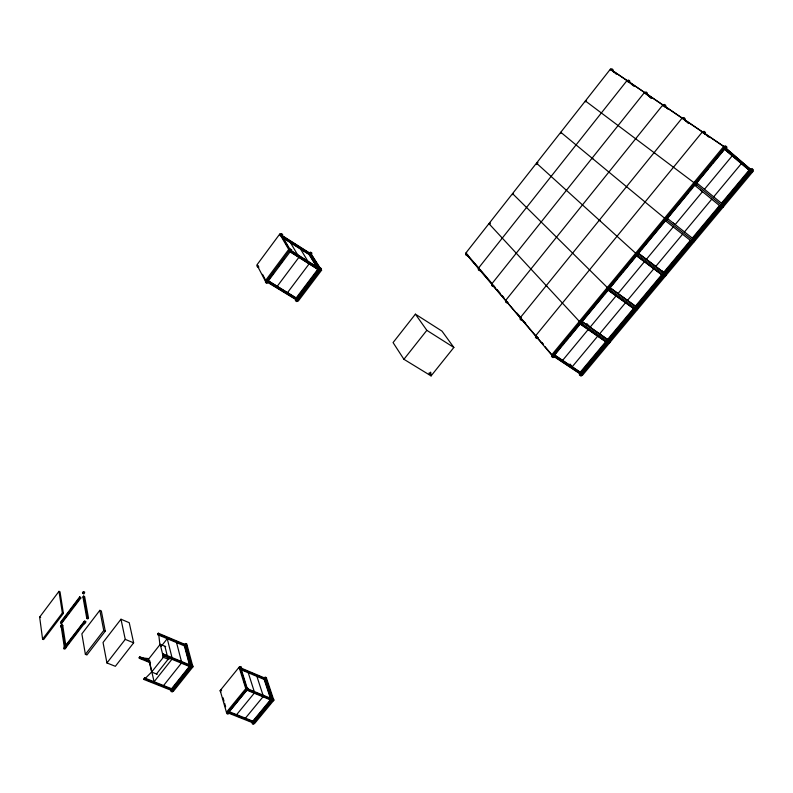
<?xml version="1.0" encoding="UTF-8"?>
<svg xmlns="http://www.w3.org/2000/svg" width="793" height="793" viewBox="0 0 793 793"><rect width="100%" height="100%" fill="white"/><g stroke="black" fill="none" stroke-linecap="round" stroke-linejoin="round"><path stroke-width="1.19" d="M750.009 170.128L750.009 170.753M84.524 622.931C84.99 624.973 86.804 620.195 85.228 621.474M83.324 593.541C83.681 595.394 85.515 591.291 84.177 591.984M634.539 308.279L634.539 308.854M606.784 341.476L606.784 342.021M720.45 205.476L720.44 206.101M163.715 655.097L163.031 657.248L163.517 657.02M62.27 626.837L62.706 625.34L66.126 647.425L64.828 649.18M84.375 622.594L84.653 620.85L64.322 647.078L63.896 648.922L65.085 646.969L61.685 624.884L60.962 625.092L60.615 626.916L61.705 624.973L61.071 625.816L64.431 647.822L84.157 621.97C82.194 620.86 85.644 624.874 82.868 624.527M262.533 274.338L266.319 281.565L289.762 250.092L280.772 234.708L279.751 234.054L256.902 264.931L265.268 280.92L298.287 301.023L321.601 270.175L311.025 253.929L319.976 268.53M265.268 280.92L288.721 249.428L279.751 234.054M269.313 278.66L274.408 271.811M278.779 265.942L283.884 259.103M268.143 281.158L290.228 251.609L318.796 269.927L297.018 298.763L267.856 280.613L297.732 298.832M277.213 286.323L299.04 257.16M39.65 617.103L58.979 591.35L60.01 591.786L63.4 613.405L43.635 639.555L42.584 639.128L39.65 617.103L40.681 617.519M287.522 292.607L309.31 263.633M296.205 297.9L317.963 269.075M318.469 269.402L295.948 299.229L269.144 282.903M297.999 299.437L319.857 270.492M42.584 639.128L62.36 612.979L58.979 591.35M79.746 596.842L60.526 622.237L60.635 622.951L61.636 623.357L80.876 597.972L79.746 596.842L79.865 597.545L60.635 622.951M68.922 612.88L61.527 622.644L61.636 623.357M73.352 607.032L78.527 600.192M82.948 596.941L83.602 596.088L84.613 596.514L88.499 618.054L87.835 618.927L86.814 618.5L82.948 596.941L83.959 597.367M62.082 626.222L62.25 625.211M86.814 618.5L87.468 617.628L83.602 596.088M65.353 647.485L69.001 642.707M72.649 637.919L78.487 630.266M65.462 648.238L84.454 623.357M99.849 610.332L81.867 633.845L85.386 654.364L86.903 654.968L105.261 631.129L101.335 610.957L99.849 610.332L103.744 630.504L85.386 654.364M120.982 619.224L103.04 642.469L106.936 662.958L115.342 666.308L133.64 642.836L129.229 622.693L120.982 619.224L125.254 639.376L106.936 662.958M150.551 662.869L139.36 658.319L139.201 657.605L139.836 656.792L149.897 660.896M172.983 689.286L144.534 677.946L143.89 678.768L144.048 679.512L173.449 691.209L192.927 666.854L187.138 645.343L158.322 633.21L157.688 634.023L157.857 634.727L184.65 645.998M139.36 658.319L139.836 656.792M157.857 634.727L158.322 633.21M415.403 314.157L393.07 342.586L403.915 359.288L431.075 375.902L453.854 347.463L441.998 331.127L415.403 314.157L426.832 330.334L453.854 347.463M610.362 69.179L724.723 147.191L552.602 355.621L551.631 354.977L465.63 253.294L610.362 69.179L723.791 146.388L751.199 169.9M64.322 647.078L66.116 647.385L65.432 647.385M165.717 646.612L160.226 644.332L148.707 658.973L151.711 672.067L157.272 674.308M161.296 646.226L167.244 638.672L172.012 657.595M162.763 654.849L163.417 654.017L191.797 665.733A1.17 0.545 -66.7 0 1 192.669 665.743A1.17 0.545 -66.7 0 1 192.025 667.379A1.17 0.545 -66.7 0 1 191.311 666.953M144.048 679.512L144.534 677.946M163.417 654.017L162.942 655.583L191.341 667.28M145.397 678.293L151.622 672.028L163.388 657.298L160.226 644.332M403.915 359.288L426.832 330.334M156.469 673.981L168.136 659.251L164.914 646.285M172.309 658.785L154.1 681.762L149.401 661.332M163.576 685.539L181.766 662.68M171.575 688.73L189.745 665.971L184.392 645.889M190.865 665.347L171.397 689.722L171.575 690.465L191.063 666.08L185.304 644.57L184.66 645.373L190.409 666.893M172.517 690.832L191.995 666.467M428.805 374.514L430.718 372.115L431.075 375.902L429.082 372.938M252.58 722.701L226.441 712.292L220.176 690.544L239.089 667.23L266.716 678.867L273.843 700.239L254.603 723.503L253.73 723.157L272.207 700.814M226.441 712.292L245.771 688.651L239.089 667.23M227.333 712.649L246.653 689.018L239.962 667.597M231.001 708.605L245.889 690.406M229.088 711.658L246.326 690.594M264.604 679.621L265.239 678.848L271.87 698.792L247.317 688.661L241.052 668.668L240.418 669.451L265.457 679.978M236.621 714.662L254.622 692.725M245.414 718.171L263.395 696.343L256.892 676.37M551.631 354.977L723.791 146.388M569.503 335.667L571.059 333.784M573.398 330.959L574.955 329.075M584.54 317.458L586.077 315.604M625.816 267.479L627.372 265.596M629.711 262.761L631.278 260.877M644.788 244.512L646.325 242.648M716.188 158.055L717.734 156.191M560.651 347.304L554.426 354.838L581.388 373.047L606.913 342.507L580.109 323.752L569.989 336.004M562.207 345.421L564.547 342.596M566.103 340.712L568.432 337.887M581.953 321.512L602.67 296.433M604.207 294.58L608.043 289.931M609.926 287.661L616.944 279.166M619.274 276.331L620.84 274.447M622.396 272.554L636.432 255.564L662.879 275.567L636.541 307.069L609.44 287.314M638.335 253.254L639.882 251.391M641.418 249.527L665.277 220.652L691.526 241.3L664.772 273.307L637.859 252.898L664.772 273.307M665.327 220.662A1.527 0.872 -50.5 0 0 667.111 220.216A1.527 0.872 -50.5 0 0 667.21 218.382L688.324 192.739M690.673 189.894L692.239 188M708.149 168.74L696.561 182.777L722.592 204.148L750.218 171.1L724.643 149.203L696.789 182.915M709.695 166.877L711.242 165.003M712.788 163.13L724.376 149.094M582.052 321.809L608.172 290.188L607.567 289.584L634.678 309.3L608.756 340.316L581.467 321.175L608.756 340.316M610.055 287.909L636.591 255.792L662.879 275.567M638.504 253.473L665.466 220.831M667.409 218.481L694.817 185.304M252.838 721.124L270.79 699.396L264.178 679.442M252.63 722.076L271.226 699.575M271.464 700.298L246.901 690.178L228.86 712.223L253.502 722.036L271.464 700.298L264.376 678.917M562.663 360.319L588.297 329.412M590.141 327.182L616.171 295.789M618.044 293.529L644.491 261.631M646.394 259.331L673.257 226.927M704.462 189.279L732.217 155.815M597.833 336.004L572.268 366.703L569.969 364.017M599.667 333.794L625.627 302.609M627.501 300.369L653.868 268.698M655.771 266.408L682.565 234.232M684.488 231.913L711.717 199.212M713.68 196.862L741.346 163.626M580.347 372.076L605.852 341.555M607.686 339.354L633.587 308.358M635.461 306.128L661.768 274.636M690.386 240.378L663.662 272.366L661.877 270.77M692.319 238.078L719.469 205.575M721.432 203.236L749.028 170.208M580.823 372.383L606.328 341.872M608.162 339.682L634.053 308.695M636.541 307.069L635.927 306.465L662.224 274.983M664.128 272.723L690.852 240.745L691.526 241.3M720.906 204.782L692.775 238.435L693.449 239L720.639 206.487L694.113 184.779M725.833 148.271L750.465 169.405L721.878 203.613L722.592 204.148M607.993 342.992L581.438 374.752L582.379 375.376L753.003 171.457L752.111 170.683M609.569 341.119L635.748 309.805M637.324 307.922L692.636 241.796M694.192 239.932L721.739 207.003M751.328 171.615L722.522 206.061L723.424 206.804M721.65 204.049L722.264 203.92M692.537 238.881L693.151 238.752M663.9 273.159L664.484 273.04M635.699 306.901L636.293 306.792M608.033 340.167L608.528 340.009M159.849 644.194L158.769 634.896M580.615 372.829L581.18 372.72M140.827 657.764L148.529 658.587M228.652 711.48L254.137 721.65M144.703 678.689L173.161 690.029M147.3 680.126L151.85 681.94M156.399 683.744L159.819 685.112M164.369 686.916L167.779 688.284M230.248 713.155L233.608 714.493M238.078 716.277L241.439 717.615M248.159 720.292L251.51 721.63M61.705 624.973L62.716 625.38M139.994 657.506L148.945 661.154M139.201 657.605L142.562 658.963M147.032 660.787L150.383 662.155M220.176 690.544L221.049 690.901M163.388 657.298L168.939 659.578M62.36 612.979L63.4 613.405M163.596 654.75L192.927 666.854M245.771 688.651L246.653 689.018M247.803 689.494L271.83 699.406M272.98 699.882L273.843 700.239M103.744 630.504L105.261 631.129M125.254 639.376L133.64 642.836M163.903 655.315L167.303 656.723M169.573 657.655L176.512 660.519M179.793 661.868L190.013 666.08M248.189 690.079L253.552 692.289M256.714 693.588L266.765 697.731M267.618 698.088L270.79 699.396M87.468 617.628L88.499 618.054M158.501 633.914L186.414 645.661M240.18 668.301L266.091 679.205M159.918 634.965L162.149 635.907M165.499 637.314L175.54 641.537M242.4 669.669L246.792 671.522M253.383 674.298L256.684 675.686M258.885 676.607L262.176 677.995M79.865 597.545L80.876 597.972M290.02 251.807L318.796 269.927M290.496 250.221L319.252 268.361L310.341 253.8L309.577 254.821L317.2 267.32M288.721 249.428L289.762 250.092M290.793 250.737L319.559 268.886M320.59 269.531L321.601 270.175M284.162 238.386L289.395 241.706M291.487 243.025L307.169 252.987M282.328 237.533L310.569 255.455M281.812 235.372L309.984 253.264M281.059 235.214L311.332 254.434M581.388 373.047L554.495 355.165L580.198 324.05L606.913 342.507M554.029 356.285L579.921 373.463M553.633 356.305L580.407 374.068M537 337.184L537.961 337.828M536.474 336.569L535.513 335.925L702.429 131.846L703.341 132.629M521.13 318.429L520.188 317.795L682.149 118.048L683.051 118.821M521.625 319.024L525.759 323.425M506.509 301.152L505.577 300.527L662.869 104.924L663.761 105.687M506.985 301.717L507.916 302.351A1.338 0.714 -55.7 0 1 506.489 302.539M493.018 285.212L495.466 287.641M479.24 268.936L478.338 268.321L627.035 80.539L627.907 81.273M479.676 269.451L480.578 270.066M747.422 167.313L750.465 169.405M747.105 167.244L750.128 169.325M748.067 168.057L750.039 169.415M465.63 253.294L491.045 282.883M466.928 254.384L478.913 268.103M750.218 171.1L724.832 149.481M580.159 322.255L488.924 223.656L489.806 224.28M581.14 322.939L609.708 342.715M546.159 285.758L547.101 286.412M608.152 288.355L512.546 193.611M609.133 289.068L637.473 309.538M608.172 290.188L634.678 309.3M608.479 286.62L635.927 306.465M585.393 100.949L694.866 183.342M700.586 190.211L702.499 191.658L675.19 224.588L673.356 223.071M665.674 275.835L635.639 253.195L536.484 163.15L537.357 163.814M719.925 205.952L720.639 206.487M599.31 220.206L600.242 220.91M667.21 218.303L693.449 239M665.496 218.918L560.77 132.262M666.457 219.671L694.321 241.587M592.074 158.174L592.966 158.878M654.106 152.623L655.018 153.376M695.818 184.125L721.571 205.278M628.472 81.659L633.944 86.298M611.76 70.28L616.389 74.195M612.156 70.696L614.02 72.282M664.385 106.113L668.013 109.196M645.403 93.177L644.521 92.434L491.65 284.053L543.393 344.737M645.998 93.594L651.539 98.302M646.612 94.317L651.271 98.273M683.715 119.267L684.617 120.04A1.497 0.793 -49 0 0 685.063 118.653A1.497 0.793 -49 0 0 683.972 118.544M684.894 120.387L688.572 123.53M704.035 133.105L708.694 137.09M586.77 323.564L589.298 326.28M481.361 270.988L491.462 282.923M496.993 289.455L500.066 293.073M502.365 295.789L503.892 297.603M517.026 313.096L520.813 317.587M541.926 342.507L543.512 344.38M544.92 346.551L552.602 355.621M312.482 258.577L316.932 265.873M309.082 254.503L317.329 268.034M300.577 249.111L308.685 262.592M290.486 242.708L298.426 256.129M282.09 235.858L289.891 249.2M296.721 298.208L297.018 298.763M257.933 265.566L258.201 266.081M318.806 269.471L318.776 269.293A1.328 0.565 -58.3 0 0 319.48 269.858A1.328 0.565 -58.3 0 0 320.412 267.975A1.328 0.565 -58.3 0 0 319.153 268.5M265.863 678.511L272.604 698.752M265.853 681.147L269.362 691.714M248.259 672.742L254.246 691.555M240.854 669.629L246.742 688.453M243.729 680.037L244.829 683.566M253.274 721.303L253.502 722.036M223.031 697.771L224.022 701.2M224.627 703.302L225.638 706.801M186.216 644.957L191.678 665.268M176.542 642.588L181.458 661.501M662.72 275.112L662.7 274.784A1.477 0.872 -51.3 0 0 663.553 275.677A1.477 0.872 -51.3 0 0 664.94 274.14A1.477 0.872 -51.3 0 0 664.137 273.189M691.347 240.834L691.337 240.666A1.497 0.882 -49.9 0 0 692.477 241.28A1.497 0.882 -49.9 0 0 693.667 239.476A1.497 0.882 -49.9 0 0 692.358 239.109M272.861 699.02A1.13 0.585 -67.6 0 1 273.664 699.307A1.13 0.585 -67.6 0 1 273.01 700.814A1.13 0.585 -67.6 0 1 272.286 700.338M271.593 699.257A1.13 0.585 -67.6 0 1 272.713 698.643A1.13 0.585 -67.6 0 1 272.217 700.397A1.13 0.585 -67.6 0 1 271.434 699.793M247.277 688.711A1.14 0.575 -67.3 0 1 248.209 688.661A1.14 0.575 -67.3 0 1 247.624 690.277A1.14 0.575 -67.3 0 1 246.861 689.851A1.14 0.575 -67.3 0 1 245.969 689.484M246.236 688.572A1.14 0.575 -67.3 0 1 247.287 688.165A1.14 0.575 -67.3 0 1 246.792 689.851M265.833 677.609A1.1 0.565 -67.1 0 1 266.527 677.965A1.1 0.565 -67.1 0 1 265.933 679.373M264.347 678.421A1.1 0.565 -67 0 1 265.298 677.113A1.1 0.565 -67 0 1 265.536 678.352A1.1 0.565 -67 0 1 264.475 679.095M240.576 667.319A1.12 0.555 -66.8 0 1 241.508 667.389A1.12 0.555 -66.8 0 1 240.685 668.975M239.288 668.122A1.12 0.555 -66.8 0 1 239.982 666.665A1.12 0.555 -66.8 0 1 240.636 667.151A1.12 0.555 -66.8 0 1 239.892 668.568M254.236 722.165A1.13 0.575 -68.2 0 1 253.958 723.89A1.13 0.575 -68.2 0 1 253.056 723.603A1.13 0.575 -68.2 0 1 252.194 723.087A1.13 0.575 -68.2 0 1 253.314 721.779A1.13 0.575 -68.2 0 1 253.076 723.563M228.741 712.005A1.14 0.565 -67.9 0 1 228.394 713.789A1.14 0.565 -67.9 0 1 227.561 713.333M227.849 711.648A1.14 0.565 -67.8 0 1 227.67 713.204A1.14 0.565 -67.8 0 1 226.699 713.462A1.14 0.565 -67.8 0 1 227.194 711.817M220.851 691.932A1.11 0.545 -67.3 0 1 220.553 690.683A1.11 0.545 -67.3 0 1 221.643 690.049M173.052 689.811A1.17 0.535 -67.2 0 1 172.636 691.655A1.17 0.535 -67.2 0 1 171.873 691.119M185.958 644.362A1.15 0.525 -66.2 0 1 186.88 644.243A1.15 0.525 -66.2 0 1 186.157 645.908M320.788 268.49A1.328 0.575 -58.3 0 1 321.433 268.896A1.328 0.575 -58.3 0 1 320.57 270.443A1.328 0.575 -58.3 0 1 319.748 270.354M290.644 250.033A1.338 0.545 -58.4 0 1 291.636 249.845A1.338 0.545 -58.4 0 1 290.892 251.54A1.338 0.545 -58.4 0 1 289.96 251.589M289.048 250.291A1.348 0.545 -58.4 0 1 290.416 248.923A1.348 0.545 -58.4 0 1 290.069 250.618A1.348 0.545 -58.4 0 1 288.92 250.935M311.272 252.888A1.299 0.545 -58.2 0 1 311.818 253.433A1.299 0.545 -58.2 0 1 310.826 254.94M309.389 253.344A1.299 0.545 -58.2 0 1 310.549 252.164A1.299 0.545 -58.2 0 1 310.668 253.254A1.299 0.545 -58.2 0 1 309.508 254.434M281.902 234.421A1.308 0.525 -58.3 0 1 282.615 234.579A1.308 0.525 -58.3 0 1 281.882 236.106M280.008 235.124A1.308 0.525 -58.3 0 1 281.128 233.608A1.308 0.525 -58.3 0 1 281.485 234.431A1.308 0.525 -58.3 0 1 280.325 235.838M297.91 299.258A1.308 0.565 -59 0 1 297.474 301.082A1.308 0.565 -59 0 1 296.453 300.973M267.826 281.039A1.328 0.545 -59.1 0 1 268.093 281.902A1.328 0.545 -59.1 0 1 267.063 283.299A1.328 0.545 -59.1 0 1 266.567 282.714M258.934 267.053A1.299 0.515 -59 0 1 258.161 266.835M258.112 266.21A1.299 0.515 -59 0 1 257.18 266.597A1.299 0.515 -59 0 1 257.517 265.239M637.294 307.625A1.457 0.872 -52.6 0 1 637.166 309.468A1.457 0.872 -52.6 0 1 635.48 309.785M635.59 307.079A1.457 0.872 -52.7 0 1 636.72 307.793A1.457 0.872 -52.7 0 1 635.223 309.448A1.457 0.872 -52.7 0 1 634.648 308.11M609.639 287.76A1.477 0.852 -53.1 0 1 609.748 289.623A1.477 0.852 -53.1 0 1 608.003 289.822M608.618 287.076A1.477 0.852 -53.1 0 1 608.816 288.89A1.477 0.852 -53.1 0 1 607.041 289.128M607.041 288.85A1.477 0.852 -53.1 0 1 607.2 288.295M609.52 340.841A1.437 0.862 -54 0 1 609.371 342.695A1.437 0.862 -54 0 1 607.735 342.972M607.825 340.286A1.437 0.862 -54.1 0 1 608.915 341.02A1.437 0.862 -54.1 0 1 607.488 342.665A1.437 0.862 -54.1 0 1 606.873 341.386M581.656 321.641A1.457 0.843 -54.4 0 1 581.874 323.336A1.457 0.843 -54.4 0 1 580.139 323.96M580.099 321.165A1.457 0.843 -54.4 0 1 581.239 321.482A1.457 0.843 -54.4 0 1 580.397 323.217A1.457 0.843 -54.4 0 1 579.118 323.187M579.277 322.087A1.457 0.843 -54.4 0 1 579.643 321.561M665.505 273.892A1.477 0.872 -51.3 0 1 665.406 275.726A1.477 0.872 -51.3 0 1 663.672 276.083M637.939 253.354A1.497 0.862 -51.7 0 1 638.355 254.989A1.497 0.862 -51.7 0 1 636.462 255.604M636.353 252.947A1.497 0.862 -51.8 0 1 637.701 253.017A1.497 0.862 -51.8 0 1 636.928 254.801A1.497 0.862 -51.8 0 1 635.51 254.89M694.172 239.615A1.497 0.882 -49.9 0 1 694.083 241.439A1.497 0.882 -49.9 0 1 692.309 241.845M666.269 217.639A1.527 0.862 -50.5 0 1 666.487 218.967A1.527 0.862 -50.5 0 1 665.01 220.206A1.527 0.862 -50.5 0 1 664.356 219.235M582.171 373.543A1.417 0.852 -55.4 0 1 581.943 375.476A1.417 0.852 -55.4 0 1 580.387 375.515M554.327 355.036A1.447 0.833 -55.7 0 1 554.446 356.444A1.447 0.833 -55.7 0 1 553.088 357.554A1.447 0.833 -55.7 0 1 552.572 356.473M553.345 354.392A1.447 0.833 -55.7 0 1 553.227 356.176A1.447 0.833 -55.7 0 1 551.65 356.672A1.447 0.833 -55.7 0 1 552.295 354.719M538.07 337.689A1.408 0.793 -55.7 0 1 536.831 338.442A1.408 0.793 -55.7 0 1 536.465 337.421M537.248 336.827A1.408 0.793 -55.7 0 1 535.642 337.699A1.408 0.793 -55.7 0 1 536.068 335.816M752.17 169.533A1.556 0.892 -47.4 0 1 753.34 169.93A1.556 0.892 -47.4 0 1 752.408 171.615A1.556 0.892 -47.4 0 1 750.961 171.704M725.952 146.735A1.576 0.882 -48 0 1 726.586 148.202A1.576 0.882 -48 0 1 724.495 149.034M723.593 147.339A1.576 0.882 -48 0 1 725.516 145.892A1.576 0.882 -48 0 1 725.456 147.686A1.576 0.882 -48 0 1 723.563 148.241M704.561 132.203A1.536 0.833 -48.6 0 1 705.453 132.738A1.536 0.833 -48.6 0 1 704.551 134.295M702.271 132.788A1.536 0.833 -48.6 0 1 704.224 131.4A1.536 0.833 -48.6 0 1 703.778 133.383M723.295 204.792A1.527 0.892 -48.6 0 1 723.236 206.596A1.527 0.892 -48.6 0 1 721.402 207.062M721.243 204.445A1.527 0.892 -48.6 0 1 722.82 204.733A1.527 0.892 -48.6 0 1 721.144 206.596A1.527 0.892 -48.6 0 1 720.728 205.01M696.581 182.826A1.546 0.872 -49.2 0 1 696.502 184.64A1.546 0.872 -49.2 0 1 694.668 185.136M695.035 182.142A1.546 0.872 -49.2 0 1 696.046 182.935A1.546 0.872 -49.2 0 1 694.499 184.61A1.546 0.872 -49.2 0 1 693.746 183.54M522.28 319.956A1.378 0.753 -55.7 0 1 521.308 320.203A1.378 0.753 -55.7 0 1 521.17 319.212M521.457 319.212A1.378 0.753 -55.7 0 1 520.178 319.341A1.378 0.753 -55.7 0 1 520.862 317.596M682.277 118.514A1.497 0.793 -49.1 0 1 683.972 117.642A1.497 0.793 -49.1 0 1 683.655 119.337M507.133 301.518A1.348 0.714 -55.7 0 1 505.647 302.153A1.348 0.714 -55.7 0 1 506.311 300.299M664.96 105.291A1.457 0.753 -49.5 0 1 665.763 105.776A1.457 0.753 -49.5 0 1 664.901 107.253M662.77 105.856A1.457 0.753 -49.5 0 1 664.593 104.507A1.457 0.753 -49.5 0 1 664.137 106.381M645.988 93.197A1.427 0.724 -49.9 0 1 647.286 92.95A1.427 0.724 -49.9 0 1 646.701 94.536M644.521 93.217A1.427 0.724 -49.9 0 1 646.285 92.067A1.427 0.724 -49.9 0 1 645.631 93.97M493.88 285.896A1.308 0.684 -55.7 0 1 492.542 285.867M493.117 285.084A1.308 0.684 -55.7 0 1 491.799 285.738A1.308 0.684 -55.7 0 1 492.056 284.201M480.627 270.007A1.279 0.654 -55.7 0 1 479.636 270.681A1.279 0.654 -55.7 0 1 479.259 269.997M479.815 269.253A1.289 0.654 -55.7 0 1 478.496 269.987A1.289 0.654 -55.7 0 1 478.813 268.43M628.492 81.302A1.388 0.684 -50.3 0 1 629.741 81.025A1.388 0.684 -50.3 0 1 629.226 82.531M627.065 81.312A1.388 0.684 -50.3 0 1 628.79 80.192A1.388 0.684 -50.3 0 1 628.056 82.085M612.592 69.506A1.358 0.654 -50.6 0 1 612.612 71.003M610.313 70.161A1.358 0.654 -50.6 0 1 611.849 68.783A1.358 0.654 -50.6 0 1 611.809 70.21M585.373 101.881A1.338 0.654 -51.4 0 1 585.63 101.395M585.839 101.127A1.338 0.654 -51.4 0 1 586.433 100.642M560.681 133.601A1.318 0.644 -52.3 0 1 561.038 132.669M536.425 164.557A1.299 0.644 -53.1 0 1 536.465 164.201M536.653 163.725A1.299 0.644 -53.1 0 1 538.06 162.734M512.526 194.681A1.289 0.634 -54 0 1 512.665 194.275M512.912 193.869A1.289 0.634 -54 0 1 513.458 193.333M489.231 224.003A1.269 0.634 -54.9 0 1 489.687 223.477M490.074 223.239A1.269 0.634 -54.9 0 1 490.451 223.2M467.86 254.94A1.259 0.624 -55.7 0 1 466.899 255.604A1.259 0.624 -55.7 0 1 466.542 254.949M467.107 254.127A1.259 0.624 -55.7 0 1 465.669 254.751A1.259 0.624 -55.7 0 1 466.69 252.898M83.632 591.875C82.769 596.039 81.59 591.261 83.632 591.875M185.483 645.294A1.15 0.525 -66.2 0 0 185.77 643.529A1.15 0.525 -66.2 0 0 184.66 644.897A1.15 0.525 -66.2 0 0 185.483 645.294M171.744 691.228A1.17 0.535 -67.2 0 0 172.061 689.395A1.17 0.535 -67.2 0 0 170.931 690.772A1.17 0.535 -67.2 0 0 171.744 691.228M191.242 666.824A1.17 0.545 -66.7 0 0 191.539 665.01A1.17 0.545 -66.7 0 0 190.399 666.398A1.17 0.545 -66.7 0 0 191.242 666.824M296.285 300.636A1.308 0.565 -59 0 0 296.949 298.674A1.308 0.565 -59 0 0 295.511 300.032A1.308 0.565 -59 0 0 296.285 300.636M266.339 282.417A1.328 0.545 -59.1 0 0 267.023 280.435A1.328 0.545 -59.1 0 0 265.596 281.832A1.328 0.545 -59.1 0 0 266.339 282.417M580.664 375.148A1.417 0.852 -55.5 0 0 581.309 372.968A1.417 0.852 -55.5 0 0 579.485 374.256A1.417 0.852 -55.5 0 0 580.664 375.148M751.199 171.04A1.556 0.892 -47.4 0 0 752.289 168.8A1.556 0.892 -47.4 0 0 750.138 169.91A1.556 0.892 -47.4 0 0 751.199 171.04"/></g></svg>
